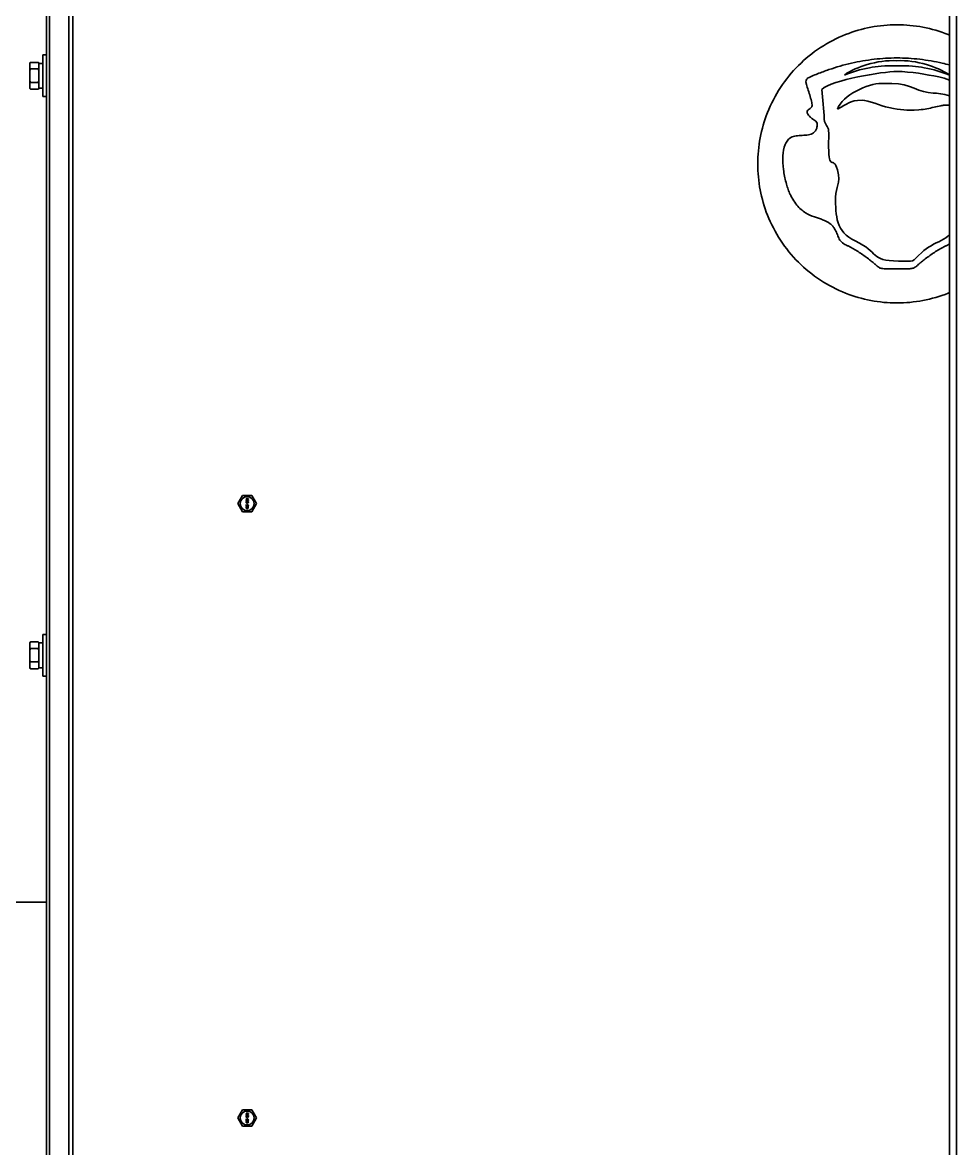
# Model space of a CAD drawing. Header units: millimetres. Extents: x 32496 to 166256, y 3504 to 23939.
# Drawn here: x 41601.9 to 42004.6, y 15483.6 to 15969.3 of the extents above; entities that cross this region are included whole.
import ezdxf

# ---------------------------------------------------------------- set-up
doc = ezdxf.new("R2010")
doc.units = ezdxf.units.MM
doc.layers.get('0').update_dxf_attribs({"lineweight": 35})

msp = doc.modelspace()

# ---------------------------------------------------------------- linework, layer by layer
at = {"linetype": 'Continuous'}
for p, q in [((42001.64, 17717.349), (42001.64, 15208.349)), ((42004.64, 17717.349), (42004.64, 15208.349)), ((41621.94, 15308.349), (41621.94, 17321.349)), ((41623.64, 17321.349), (41623.64, 15308.349)), ((41613.64, 16303.849), (41613.64, 15308.349)), ((41612.24, 15948.994), (41612.24, 16193.73)), ((41610.64, 15955.349), (41610.64, 15937.349)), ((41612.24, 15955.349), (41610.64, 15955.349)), ((41605.04, 15951.822), (41605.311, 15952.093)), ((41605.04, 15940.875), (41605.04, 15951.822)), ((41605.34, 15952.122), (41605.311, 15952.093)), ((41608.74, 15952.122), (41605.34, 15952.122)), ((41608.74, 15952.122), (41608.769, 15952.093)), ((41609.04, 15951.822), (41608.769, 15952.093)), ((41609.04, 15940.875), (41609.04, 15951.822)), ((41610.64, 15951.699), (41609.04, 15951.699)), ((41608.74, 15949.28), (41605.34, 15949.28)), ((41612.24, 15943.73), (41612.24, 15948.994)), ((41605.04, 15940.875), (41605.311, 15940.604)), ((41608.74, 15943.506), (41605.34, 15943.506)), ((41608.74, 15940.575), (41605.34, 15940.575)), ((41609.04, 15940.875), (41608.769, 15940.604)), ((41610.64, 15940.999), (41609.04, 15940.999)), ((41612.24, 15698.994), (41612.24, 15943.73)), ((41976.84, 15943.025), (41972.44, 15943.025)), ((41612.24, 15937.349), (41610.64, 15937.349)), ((41694.772, 15761.789), (41696.792, 15765.289)), ((41696.792, 15758.289), (41694.772, 15761.789)), ((41700.834, 15765.289), (41696.792, 15765.289)), ((41698.313, 15763.764), (41698.313, 15763.889)), ((41698.313, 15763.889), (41699.313, 15763.889)), ((41699.1, 15763.764), (41698.313, 15763.472)), ((41699.1, 15763.764), (41698.313, 15763.764)), ((41698.313, 15763.305), (41698.313, 15763.472)), ((41698.313, 15763.305), (41699.1, 15763.014)), ((41698.313, 15762.889), (41698.313, 15763.014)), ((41698.313, 15763.014), (41699.1, 15763.014)), ((41699.313, 15762.889), (41698.313, 15762.889)), ((41698.335, 15762.493), (41698.313, 15762.389)), ((41698.313, 15762.284), (41698.313, 15762.389)), ((41698.313, 15762.284), (41698.335, 15762.18)), ((41698.313, 15760.597), (41698.313, 15761.347)), ((41698.313, 15761.347), (41698.42, 15761.347)), ((41698.398, 15762.597), (41698.335, 15762.493)), ((41698.335, 15762.18), (41698.398, 15762.076)), ((41698.483, 15762.659), (41698.398, 15762.597)), ((41698.398, 15762.076), (41698.483, 15762.014)), ((41698.42, 15763.389), (41699.313, 15763.701)), ((41699.313, 15763.076), (41698.42, 15763.389)), ((41698.42, 15762.409), (41698.441, 15762.472)), ((41698.42, 15762.409), (41698.42, 15762.264)), ((41698.441, 15762.201), (41698.42, 15762.264)), ((41698.952, 15760.764), (41698.42, 15761.347)), ((41698.42, 15761.18), (41698.42, 15760.597)), ((41698.42, 15761.18), (41698.888, 15760.659)), ((41698.441, 15762.472), (41698.483, 15762.534)), ((41698.483, 15762.139), (41698.441, 15762.201)), ((41698.59, 15762.701), (41698.483, 15762.659)), ((41698.483, 15762.534), (41698.547, 15762.576)), ((41698.547, 15762.097), (41698.483, 15762.139)), ((41698.483, 15762.014), (41698.59, 15761.972)), ((41698.547, 15762.576), (41698.611, 15762.597)), ((41698.611, 15762.076), (41698.547, 15762.097)), ((41698.739, 15762.722), (41698.59, 15762.701)), ((41698.696, 15761.972), (41698.59, 15761.972)), ((41698.675, 15762.597), (41698.611, 15762.597)), ((41698.611, 15762.076), (41698.675, 15762.076)), ((41698.632, 15761.639), (41698.632, 15761.68)), ((41698.632, 15761.68), (41698.781, 15761.68)), ((41698.781, 15761.639), (41698.632, 15761.639)), ((41698.675, 15762.597), (41698.739, 15762.576)), ((41698.739, 15762.097), (41698.675, 15762.076)), ((41698.696, 15761.805), (41698.675, 15761.784)), ((41698.675, 15761.784), (41698.781, 15761.68)), ((41698.781, 15761.639), (41698.675, 15761.534)), ((41698.675, 15761.534), (41698.696, 15761.514)), ((41698.696, 15761.972), (41698.803, 15762.014)), ((41698.824, 15761.68), (41698.696, 15761.805)), ((41698.696, 15761.514), (41698.824, 15761.639)), ((41698.739, 15762.722), (41698.888, 15762.722)), ((41698.739, 15762.576), (41698.781, 15762.534)), ((41698.781, 15762.139), (41698.739, 15762.097)), ((41698.781, 15762.534), (41698.824, 15762.472)), ((41698.824, 15762.201), (41698.781, 15762.139)), ((41698.803, 15762.014), (41698.866, 15762.076)), ((41698.824, 15762.472), (41698.845, 15762.409)), ((41698.845, 15762.264), (41698.824, 15762.201)), ((41698.952, 15761.805), (41698.824, 15761.68)), ((41698.824, 15761.639), (41698.952, 15761.514)), ((41698.93, 15762.493), (41698.845, 15762.618)), ((41698.888, 15762.618), (41698.845, 15762.618)), ((41698.845, 15762.264), (41698.845, 15762.409)), ((41698.866, 15762.076), (41698.93, 15762.18)), ((41698.866, 15761.68), (41698.973, 15761.784)), ((41698.866, 15761.68), (41699.015, 15761.68)), ((41698.973, 15761.534), (41698.866, 15761.639)), ((41699.015, 15761.639), (41698.866, 15761.639)), ((41699.037, 15762.701), (41698.888, 15762.722)), ((41698.888, 15762.618), (41699.015, 15762.597)), ((41698.888, 15760.659), (41698.952, 15760.618)), ((41698.952, 15762.389), (41698.93, 15762.493)), ((41698.93, 15762.18), (41698.952, 15762.284)), ((41698.952, 15762.389), (41698.952, 15762.284)), ((41698.973, 15761.784), (41698.952, 15761.805)), ((41698.952, 15761.514), (41698.973, 15761.534)), ((41699.037, 15760.722), (41698.952, 15760.764)), ((41699.015, 15762.597), (41699.079, 15762.576)), ((41699.015, 15761.68), (41699.015, 15761.639)), ((41699.143, 15762.659), (41699.037, 15762.701)), ((41699.037, 15760.722), (41699.079, 15760.722)), ((41699.079, 15762.576), (41699.143, 15762.534)), ((41699.143, 15762.159), (41699.079, 15762.118)), ((41699.079, 15762.014), (41699.079, 15762.118)), ((41699.079, 15762.014), (41699.143, 15762.034)), ((41699.079, 15761.222), (41699.079, 15761.326)), ((41699.164, 15761.305), (41699.079, 15761.326)), ((41699.079, 15761.222), (41699.143, 15761.18)), ((41699.143, 15760.764), (41699.079, 15760.722)), ((41699.228, 15762.597), (41699.143, 15762.659)), ((41699.143, 15762.534), (41699.186, 15762.472)), ((41699.186, 15762.222), (41699.143, 15762.159)), ((41699.143, 15762.034), (41699.228, 15762.097)), ((41699.143, 15761.18), (41699.186, 15761.118)), ((41699.186, 15760.826), (41699.143, 15760.764)), ((41699.249, 15761.222), (41699.164, 15761.305)), ((41699.164, 15760.618), (41699.249, 15760.701)), ((41699.186, 15762.472), (41699.207, 15762.409)), ((41699.207, 15762.284), (41699.186, 15762.222)), ((41699.186, 15761.118), (41699.207, 15761.014)), ((41699.207, 15760.93), (41699.186, 15760.826)), ((41699.207, 15762.284), (41699.207, 15762.409)), ((41699.207, 15760.93), (41699.207, 15761.014)), ((41699.292, 15762.493), (41699.228, 15762.597)), ((41699.228, 15762.097), (41699.292, 15762.201)), ((41699.292, 15761.139), (41699.249, 15761.222)), ((41699.249, 15760.701), (41699.292, 15760.784)), ((41699.313, 15762.389), (41699.292, 15762.493)), ((41699.292, 15762.201), (41699.313, 15762.305)), ((41699.313, 15760.993), (41699.292, 15761.139)), ((41699.292, 15760.784), (41699.313, 15760.909)), ((41699.313, 15763.889), (41699.313, 15763.701)), ((41699.313, 15763.076), (41699.313, 15762.889)), ((41699.313, 15762.389), (41699.313, 15762.305)), ((41699.313, 15760.993), (41699.313, 15760.909)), ((41700.834, 15765.289), (41702.855, 15761.789)), ((41702.855, 15761.789), (41700.834, 15758.289)), ((41696.792, 15758.289), (41700.834, 15758.289)), ((41698.42, 15760.597), (41698.313, 15760.597)), ((41698.335, 15760.18), (41698.313, 15760.055)), ((41698.313, 15760.055), (41698.335, 15759.93)), ((41698.398, 15760.284), (41698.335, 15760.18)), ((41698.335, 15759.93), (41698.398, 15759.826)), ((41698.462, 15760.347), (41698.398, 15760.284)), ((41698.398, 15759.826), (41698.462, 15759.764)), ((41698.42, 15760.055), (41698.441, 15760.159)), ((41698.441, 15759.951), (41698.42, 15760.055)), ((41698.441, 15760.159), (41698.483, 15760.222)), ((41698.483, 15759.889), (41698.441, 15759.951)), ((41698.547, 15760.389), (41698.462, 15760.347)), ((41698.462, 15759.764), (41698.547, 15759.722)), ((41698.483, 15760.222), (41698.611, 15760.305)), ((41698.611, 15759.805), (41698.483, 15759.889)), ((41698.611, 15760.409), (41698.547, 15760.389)), ((41698.547, 15759.722), (41698.611, 15759.701)), ((41698.717, 15760.43), (41698.611, 15760.409)), ((41698.611, 15760.305), (41698.739, 15760.326)), ((41698.739, 15759.784), (41698.611, 15759.805)), ((41698.611, 15759.701), (41698.717, 15759.68)), ((41698.717, 15760.43), (41698.909, 15760.43)), ((41698.909, 15759.68), (41698.717, 15759.68)), ((41698.888, 15760.326), (41698.739, 15760.326)), ((41698.739, 15759.784), (41698.888, 15759.784)), ((41698.888, 15760.326), (41699.015, 15760.305)), ((41699.015, 15759.805), (41698.888, 15759.784)), ((41699.015, 15760.409), (41698.909, 15760.43)), ((41698.909, 15759.68), (41699.015, 15759.701)), ((41698.952, 15760.618), (41699.037, 15760.597)), ((41699.079, 15760.389), (41699.015, 15760.409)), ((41699.015, 15760.305), (41699.143, 15760.222)), ((41699.143, 15759.889), (41699.015, 15759.805)), ((41699.015, 15759.701), (41699.079, 15759.722)), ((41699.079, 15760.597), (41699.037, 15760.597)), ((41699.079, 15760.597), (41699.164, 15760.618)), ((41699.164, 15760.347), (41699.079, 15760.389)), ((41699.079, 15759.722), (41699.164, 15759.764)), ((41699.143, 15760.222), (41699.186, 15760.159)), ((41699.186, 15759.951), (41699.143, 15759.889)), ((41699.228, 15760.284), (41699.164, 15760.347)), ((41699.164, 15759.764), (41699.228, 15759.826)), ((41699.186, 15760.159), (41699.207, 15760.055)), ((41699.207, 15760.055), (41699.186, 15759.951)), ((41699.292, 15760.18), (41699.228, 15760.284)), ((41699.228, 15759.826), (41699.292, 15759.93)), ((41699.313, 15760.055), (41699.292, 15760.18)), ((41699.292, 15759.93), (41699.313, 15760.055)), ((41610.64, 15705.349), (41610.64, 15687.349)), ((41612.24, 15705.349), (41610.64, 15705.349)), ((41605.04, 15701.822), (41605.311, 15702.093)), ((41605.04, 15690.875), (41605.04, 15701.822)), ((41605.34, 15702.122), (41605.311, 15702.093)), ((41608.74, 15702.122), (41605.34, 15702.122)), ((41608.74, 15699.28), (41605.34, 15699.28)), ((41608.74, 15702.122), (41608.769, 15702.093)), ((41609.04, 15701.822), (41608.769, 15702.093)), ((41609.04, 15690.875), (41609.04, 15701.822)), ((41610.64, 15701.699), (41609.04, 15701.699)), ((41612.24, 15693.73), (41612.24, 15698.994)), ((41608.74, 15693.506), (41605.34, 15693.506)), ((41612.24, 15448.994), (41612.24, 15693.73)), ((41605.04, 15690.875), (41605.311, 15690.604)), ((41608.74, 15690.575), (41605.34, 15690.575)), ((41609.04, 15690.875), (41608.769, 15690.604)), ((41610.64, 15690.999), (41609.04, 15690.999)), ((41612.24, 15687.349), (41610.64, 15687.349)), ((41612.24, 15589.849), (41591.64, 15589.849)), ((41694.771, 15496.789), (41696.792, 15500.289)), ((41700.834, 15500.289), (41696.792, 15500.289)), ((41698.313, 15498.764), (41698.313, 15498.889)), ((41698.313, 15498.889), (41699.313, 15498.889)), ((41699.1, 15498.764), (41698.313, 15498.764)), ((41699.1, 15498.764), (41698.313, 15498.472)), ((41698.313, 15498.305), (41698.313, 15498.472)), ((41698.419, 15498.389), (41699.313, 15498.701)), ((41699.313, 15498.076), (41698.419, 15498.389)), ((41699.313, 15498.889), (41699.313, 15498.701)), ((41700.834, 15500.289), (41702.854, 15496.789)), ((41696.792, 15493.289), (41694.771, 15496.789)), ((41698.313, 15498.305), (41699.1, 15498.014)), ((41698.313, 15497.889), (41698.313, 15498.014)), ((41698.313, 15498.014), (41699.1, 15498.014)), ((41699.313, 15497.889), (41698.313, 15497.889)), ((41698.334, 15497.493), (41698.313, 15497.389)), ((41698.313, 15497.284), (41698.313, 15497.389)), ((41698.313, 15497.284), (41698.334, 15497.18)), ((41698.313, 15495.597), (41698.313, 15496.347)), ((41698.313, 15496.347), (41698.419, 15496.347)), ((41698.419, 15495.597), (41698.313, 15495.597)), ((41698.334, 15495.18), (41698.313, 15495.055)), ((41698.313, 15495.055), (41698.334, 15494.93)), ((41698.398, 15497.597), (41698.334, 15497.493)), ((41698.334, 15497.18), (41698.398, 15497.076)), ((41698.398, 15495.284), (41698.334, 15495.18)), ((41698.334, 15494.93), (41698.398, 15494.826)), ((41698.483, 15497.659), (41698.398, 15497.597)), ((41698.398, 15497.076), (41698.483, 15497.014)), ((41698.462, 15495.347), (41698.398, 15495.284)), ((41698.398, 15494.826), (41698.462, 15494.764)), ((41698.419, 15497.409), (41698.441, 15497.472)), ((41698.419, 15497.409), (41698.419, 15497.264)), ((41698.441, 15497.201), (41698.419, 15497.264)), ((41698.951, 15495.764), (41698.419, 15496.347)), ((41698.419, 15496.18), (41698.419, 15495.597)), ((41698.419, 15496.18), (41698.887, 15495.659)), ((41698.419, 15495.055), (41698.441, 15495.159)), ((41698.441, 15494.951), (41698.419, 15495.055)), ((41698.441, 15497.472), (41698.483, 15497.534)), ((41698.483, 15497.139), (41698.441, 15497.201)), ((41698.441, 15495.159), (41698.483, 15495.222)), ((41698.483, 15494.889), (41698.441, 15494.951)), ((41698.547, 15495.389), (41698.462, 15495.347)), ((41698.462, 15494.764), (41698.547, 15494.722)), ((41698.589, 15497.701), (41698.483, 15497.659)), ((41698.483, 15497.534), (41698.547, 15497.576)), ((41698.547, 15497.097), (41698.483, 15497.139)), ((41698.483, 15497.014), (41698.589, 15496.972)), ((41698.483, 15495.222), (41698.611, 15495.305)), ((41698.611, 15494.805), (41698.483, 15494.889)), ((41698.547, 15497.576), (41698.611, 15497.597)), ((41698.611, 15497.076), (41698.547, 15497.097)), ((41698.611, 15495.409), (41698.547, 15495.389)), ((41698.547, 15494.722), (41698.611, 15494.701)), ((41698.738, 15497.722), (41698.589, 15497.701)), ((41698.696, 15496.972), (41698.589, 15496.972)), ((41698.675, 15497.597), (41698.611, 15497.597)), ((41698.611, 15497.076), (41698.675, 15497.076)), ((41698.717, 15495.43), (41698.611, 15495.409)), ((41698.611, 15495.305), (41698.738, 15495.326)), ((41698.738, 15494.784), (41698.611, 15494.805)), ((41698.611, 15494.701), (41698.717, 15494.68)), ((41698.632, 15496.639), (41698.632, 15496.68)), ((41698.632, 15496.68), (41698.781, 15496.68)), ((41698.781, 15496.639), (41698.632, 15496.639)), ((41698.675, 15497.597), (41698.738, 15497.576)), ((41698.738, 15497.097), (41698.675, 15497.076)), ((41698.696, 15496.805), (41698.675, 15496.784)), ((41698.675, 15496.784), (41698.781, 15496.68)), ((41698.781, 15496.639), (41698.675, 15496.534)), ((41698.675, 15496.534), (41698.696, 15496.514)), ((41698.696, 15496.972), (41698.802, 15497.014)), ((41698.823, 15496.68), (41698.696, 15496.805)), ((41698.696, 15496.514), (41698.823, 15496.639)), ((41698.717, 15495.43), (41698.909, 15495.43)), ((41698.909, 15494.68), (41698.717, 15494.68)), ((41698.738, 15497.722), (41698.887, 15497.722)), ((41698.738, 15497.576), (41698.781, 15497.534)), ((41698.781, 15497.139), (41698.738, 15497.097)), ((41698.887, 15495.326), (41698.738, 15495.326)), ((41698.738, 15494.784), (41698.887, 15494.784)), ((41698.781, 15497.534), (41698.823, 15497.472)), ((41698.823, 15497.201), (41698.781, 15497.139)), ((41698.802, 15497.014), (41698.866, 15497.076)), ((41698.823, 15497.472), (41698.845, 15497.409)), ((41698.845, 15497.264), (41698.823, 15497.201)), ((41698.951, 15496.805), (41698.823, 15496.68)), ((41698.823, 15496.639), (41698.951, 15496.514)), ((41698.93, 15497.493), (41698.845, 15497.618)), ((41698.887, 15497.618), (41698.845, 15497.618)), ((41698.845, 15497.264), (41698.845, 15497.409)), ((41698.866, 15497.076), (41698.93, 15497.18)), ((41698.866, 15496.68), (41698.972, 15496.784)), ((41698.866, 15496.68), (41699.015, 15496.68)), ((41698.972, 15496.534), (41698.866, 15496.639)), ((41699.015, 15496.639), (41698.866, 15496.639)), ((41699.036, 15497.701), (41698.887, 15497.722)), ((41698.887, 15497.618), (41699.015, 15497.597)), ((41698.887, 15495.659), (41698.951, 15495.618)), ((41698.887, 15495.326), (41699.015, 15495.305)), ((41699.015, 15494.805), (41698.887, 15494.784)), ((41699.015, 15495.409), (41698.909, 15495.43)), ((41698.909, 15494.68), (41699.015, 15494.701)), ((41698.951, 15497.389), (41698.93, 15497.493)), ((41698.93, 15497.18), (41698.951, 15497.284)), ((41698.951, 15497.389), (41698.951, 15497.284)), ((41698.972, 15496.784), (41698.951, 15496.805)), ((41698.951, 15496.514), (41698.972, 15496.534)), ((41699.036, 15495.722), (41698.951, 15495.764)), ((41698.951, 15495.618), (41699.036, 15495.597)), ((41699.015, 15497.597), (41699.079, 15497.576)), ((41699.015, 15496.68), (41699.015, 15496.639)), ((41699.079, 15495.389), (41699.015, 15495.409)), ((41699.015, 15495.305), (41699.143, 15495.222)), ((41699.143, 15494.889), (41699.015, 15494.805)), ((41699.015, 15494.701), (41699.079, 15494.722)), ((41699.143, 15497.659), (41699.036, 15497.701)), ((41699.036, 15495.722), (41699.079, 15495.722)), ((41699.079, 15495.597), (41699.036, 15495.597)), ((41699.079, 15497.576), (41699.143, 15497.534)), ((41699.143, 15497.159), (41699.079, 15497.118)), ((41699.079, 15497.014), (41699.079, 15497.118)), ((41699.079, 15497.014), (41699.143, 15497.034)), ((41699.079, 15496.222), (41699.079, 15496.326)), ((41699.164, 15496.305), (41699.079, 15496.326)), ((41699.079, 15496.222), (41699.143, 15496.18)), ((41699.143, 15495.764), (41699.079, 15495.722)), ((41699.079, 15495.597), (41699.164, 15495.618)), ((41699.164, 15495.347), (41699.079, 15495.389)), ((41699.079, 15494.722), (41699.164, 15494.764)), ((41699.228, 15497.597), (41699.143, 15497.659)), ((41699.143, 15497.534), (41699.185, 15497.472)), ((41699.185, 15497.222), (41699.143, 15497.159)), ((41699.143, 15497.034), (41699.228, 15497.097)), ((41699.143, 15496.18), (41699.185, 15496.118)), ((41699.185, 15495.826), (41699.143, 15495.764)), ((41699.143, 15495.222), (41699.185, 15495.159)), ((41699.185, 15494.951), (41699.143, 15494.889)), ((41699.249, 15496.222), (41699.164, 15496.305)), ((41699.164, 15495.618), (41699.249, 15495.701)), ((41699.228, 15495.284), (41699.164, 15495.347)), ((41699.164, 15494.764), (41699.228, 15494.826)), ((41699.185, 15497.472), (41699.206, 15497.409)), ((41699.206, 15497.284), (41699.185, 15497.222)), ((41699.185, 15496.118), (41699.206, 15496.014)), ((41699.206, 15495.93), (41699.185, 15495.826)), ((41699.185, 15495.159), (41699.206, 15495.055)), ((41699.206, 15495.055), (41699.185, 15494.951)), ((41699.206, 15497.284), (41699.206, 15497.409)), ((41699.206, 15495.93), (41699.206, 15496.014)), ((41699.292, 15497.493), (41699.228, 15497.597)), ((41699.228, 15497.097), (41699.292, 15497.201)), ((41699.292, 15495.18), (41699.228, 15495.284)), ((41699.228, 15494.826), (41699.292, 15494.93)), ((41699.292, 15496.139), (41699.249, 15496.222)), ((41699.249, 15495.701), (41699.292, 15495.784)), ((41699.313, 15497.389), (41699.292, 15497.493)), ((41699.292, 15497.201), (41699.313, 15497.305)), ((41699.313, 15495.993), (41699.292, 15496.139)), ((41699.292, 15495.784), (41699.313, 15495.909)), ((41699.313, 15495.055), (41699.292, 15495.18)), ((41699.292, 15494.93), (41699.313, 15495.055)), ((41699.313, 15498.076), (41699.313, 15497.889)), ((41699.313, 15497.389), (41699.313, 15497.305)), ((41699.313, 15495.993), (41699.313, 15495.909)), ((41702.854, 15496.789), (41700.834, 15493.289)), ((41696.792, 15493.289), (41700.834, 15493.289))]:
    msp.add_line(p, q, dxfattribs=at)
for centre in [(41698.813, 15761.789), (41698.813, 15496.789)]:
    msp.add_circle(centre, 3, dxfattribs=at)
for centre, radius, start, end in [((41607.854, 15943.165), 3.606, 218.71028, 219.13391), ((41609.177, 15944.355), 5.386, 224.12457, 224.56524), ((41604.904, 15944.354), 5.384, 315.43477, 315.87545), ((41606.225, 15943.166), 3.607, 320.8641, 321.28972), ((41607.854, 15693.165), 3.606, 218.71028, 219.13391), ((41609.177, 15694.355), 5.386, 224.12457, 224.56524), ((41604.904, 15694.354), 5.384, 315.43477, 315.87545), ((41606.225, 15693.166), 3.607, 320.8641, 321.28972)]:
    msp.add_arc(centre, radius, start, end, dxfattribs=at)
for points, knots in [([(42001.649, 15963.885), (42001.442, 15963.97), (41994.241, 15966.869), (41978.94, 15969.786), (41955.696, 15965.355), (41935.317, 15951.972), (41921.935, 15931.595), (41918.94, 15915.89), (41918.94, 15908.352)], [0, 0, 0, 0, 0.0057192, 0.1981669, 0.3906019, 0.5990933, 0.8075938, 1, 1, 1, 1]), ([(41605.311, 15952.093), (41605.286, 15952.069), (41605.193, 15951.973), (41605.103, 15951.874), (41605.04, 15951.797)], [0, 0, 0, 0, 0.2550625, 1, 1, 1, 1]), ([(41608.769, 15952.093), (41608.793, 15952.069), (41608.887, 15951.973), (41608.976, 15951.874), (41609.04, 15951.797)], [0, 0, 0, 0, 0.2550615, 1, 1, 1, 1]), ([(41944.39, 15923.756), (41944.469, 15924.042), (41944.578, 15924.558), (41944.633, 15925.446), (41944.386, 15926.35), (41943.623, 15927.068), (41942.694, 15927.641), (41941.966, 15928.163), (41941.443, 15928.678), (41941.017, 15929.14), (41940.592, 15929.706), (41940.31, 15930.338), (41940.263, 15931.047), (41940.732, 15931.739), (41941.412, 15932.19), (41942.02, 15932.594), (41942.27, 15932.91), (41942.385, 15933.268), (41942.373, 15933.986), (41942.217, 15934.93), (41941.641, 15937.355), (41940.679, 15940.14), (41940.002, 15942.444), (41939.816, 15943.138), (41939.744, 15943.532), (41939.708, 15944.001), (41939.876, 15944.685), (41940.476, 15945.369), (41941.18, 15945.69), (41942.736, 15946.366), (41945.502, 15947.511), (41951.185, 15949.626), (41959.284, 15951.947), (41969.028, 15953.639), (41979.059, 15954.223), (41988.797, 15953.641), (41996.365, 15952.333), (42000.599, 15951.286), (42001.64, 15951.01)], [0, 0, 0, 0, 0.0097404, 0.0173279, 0.0291424, 0.0399096, 0.0516195, 0.0648266, 0.0694575, 0.0755828, 0.0853944, 0.0926157, 0.0982211, 0.1082724, 0.1188347, 0.1273854, 0.1292491, 0.1320556, 0.140107, 0.1516296, 0.1655902, 0.2256161, 0.2391864, 0.2487172, 0.2500729, 0.2528643, 0.2647345, 0.2735368, 0.2828139, 0.2982089, 0.3287709, 0.3890298, 0.5067657, 0.6216395, 0.7336992, 0.8481024, 0.9625056, 1, 1, 1, 1]), ([(41978.94, 15952.83), (41974.529, 15953.044), (41966.852, 15951.884), (41959.194, 15948.7), (41956.315, 15946.669)], [0, 0, 0, 0, 0.5469456, 1, 1, 1, 1]), ([(41956.315, 15946.669), (41960.018, 15948.064), (41964.867, 15949.73), (41973.773, 15950.744), (41978.94, 15950.658)], [0, 0, 0, 0, 0.5923883, 1, 1, 1, 1]), ([(42001.564, 15946.669), (41998.686, 15948.7), (41991.028, 15951.884), (41983.35, 15953.044), (41978.94, 15952.83)], [0, 0, 0, 0, 0.4530544, 1, 1, 1, 1]), ([(41978.94, 15950.658), (41984.107, 15950.744), (41993.012, 15949.73), (41997.862, 15948.064), (42001.564, 15946.669)], [0, 0, 0, 0, 0.4076117, 1, 1, 1, 1]), ([(41605.04, 15949.605), (41605.063, 15949.577), (41605.158, 15949.465), (41605.26, 15949.358), (41605.34, 15949.28)], [0, 0, 0, 0, 0.2444076, 1, 1, 1, 1]), ([(41609.04, 15949.605), (41609.017, 15949.577), (41608.921, 15949.465), (41608.819, 15949.358), (41608.74, 15949.28)], [0, 0, 0, 0, 0.2444076, 1, 1, 1, 1]), ([(41605.34, 15943.506), (41605.313, 15943.479), (41605.209, 15943.371), (41605.11, 15943.259), (41605.04, 15943.171)], [0, 0, 0, 0, 0.2552115, 1, 1, 1, 1]), ([(41605.057, 15940.89), (41605.076, 15940.865), (41605.158, 15940.768), (41605.244, 15940.674), (41605.311, 15940.605)], [0, 0, 0, 0, 0.2454956, 1, 1, 1, 1]), ([(41608.74, 15943.506), (41608.767, 15943.479), (41608.871, 15943.371), (41608.97, 15943.259), (41609.04, 15943.171)], [0, 0, 0, 0, 0.2552107, 1, 1, 1, 1]), ([(41609.023, 15940.889), (41609.003, 15940.865), (41608.922, 15940.768), (41608.836, 15940.674), (41608.769, 15940.605)], [0, 0, 0, 0, 0.2454974, 1, 1, 1, 1]), ([(42001.64, 15933.729), (42001.469, 15933.734), (42000.763, 15933.745), (41999.462, 15933.68), (41997.428, 15933.391), (41994.98, 15932.804), (41991.966, 15932.052), (41989.702, 15931.73), (41988.46, 15931.668)], [0, 0, 0, 0, 0.0395171, 0.1595775, 0.2796378, 0.5197586, 0.7598793, 1, 1, 1, 1]), ([(41978.94, 15863.031), (41977.542, 15863.065), (41975.688, 15863.053), (41973.536, 15863.093), (41972.232, 15863.197), (41971.319, 15863.534), (41970.433, 15864.266), (41969.635, 15864.987), (41968.533, 15865.943), (41967.039, 15867.131), (41964.585, 15868.937), (41961.94, 15870.727), (41959.543, 15872.118), (41958.346, 15872.727), (41957.672, 15873.046), (41956.535, 15873.524), (41955.009, 15874.46), (41953.807, 15876.343), (41953.079, 15878.42), (41952.315, 15880.084), (41951.255, 15881.513), (41949.663, 15883.084), (41947.512, 15884.1), (41945.154, 15884.865), (41942.617, 15885.678), (41939.252, 15887.143), (41936.161, 15889.939), (41934.274, 15892.689), (41933.286, 15894.478), (41932.529, 15896.04), (41931.829, 15897.916), (41930.829, 15901.267), (41929.907, 15905.947), (41929.565, 15911.464), (41930.241, 15915.935), (41931.612, 15918.361), (41932.479, 15919.238), (41932.962, 15919.607), (41933.826, 15920.15), (41935.613, 15920.518), (41938.112, 15920.614), (41941.739, 15920.86), (41943.887, 15921.937), (41944.39, 15923.756)], [0, 0, 0, 0, 0.0430302, 0.0567818, 0.0666958, 0.0823154, 0.0904002, 0.1009961, 0.1154018, 0.1349, 0.1593931, 0.208526, 0.2326747, 0.244095, 0.2495788, 0.2554593, 0.2818395, 0.3031654, 0.3241714, 0.3480063, 0.3613742, 0.3779519, 0.4159292, 0.4347621, 0.4544304, 0.4978923, 0.5501559, 0.5824568, 0.6008229, 0.6131423, 0.6359804, 0.6625614, 0.7213324, 0.7802714, 0.8311957, 0.8529315, 0.8632749, 0.8683882, 0.8711534, 0.8939687, 0.9208302, 0.9476916, 1, 1, 1, 1]), ([(41918.94, 15908.352), (41918.939, 15900.813), (41921.933, 15885.106), (41935.316, 15864.726), (41955.695, 15851.343), (41978.939, 15846.912), (41994.241, 15849.828), (42001.442, 15852.728), (42001.649, 15852.813)], [0, 0, 0, 0, 0.1924549, 0.4009348, 0.6094237, 0.8018516, 0.9942719, 1, 1, 1, 1]), ([(42001.645, 15873.747), (42001.351, 15873.57), (42000.872, 15873.322), (42000.213, 15873.045), (41999.538, 15872.727), (41998.341, 15872.118), (41995.943, 15870.727), (41993.298, 15868.937), (41990.844, 15867.131), (41989.349, 15865.944), (41988.246, 15864.987), (41987.448, 15864.266), (41986.561, 15863.534), (41985.648, 15863.196), (41984.344, 15863.093), (41982.192, 15863.052), (41980.338, 15863.065), (41978.94, 15863.031)], [0, 0, 0, 0, 0.0393378, 0.0614919, 0.0820949, 0.1250217, 0.2158029, 0.4005316, 0.4925545, 0.5659126, 0.6201099, 0.6599883, 0.690401, 0.7491517, 0.7864354, 0.8381514, 1, 1, 1, 1]), ([(41605.311, 15702.093), (41605.286, 15702.069), (41605.193, 15701.973), (41605.103, 15701.874), (41605.04, 15701.797)], [0, 0, 0, 0, 0.2550625, 1, 1, 1, 1]), ([(41605.04, 15699.605), (41605.063, 15699.577), (41605.158, 15699.465), (41605.26, 15699.358), (41605.34, 15699.28)], [0, 0, 0, 0, 0.2444076, 1, 1, 1, 1]), ([(41609.04, 15699.605), (41609.017, 15699.577), (41608.921, 15699.465), (41608.819, 15699.358), (41608.74, 15699.28)], [0, 0, 0, 0, 0.2444076, 1, 1, 1, 1]), ([(41608.769, 15702.093), (41608.793, 15702.069), (41608.887, 15701.973), (41608.976, 15701.874), (41609.04, 15701.797)], [0, 0, 0, 0, 0.2550615, 1, 1, 1, 1]), ([(41605.34, 15693.506), (41605.313, 15693.479), (41605.209, 15693.371), (41605.11, 15693.259), (41605.04, 15693.171)], [0, 0, 0, 0, 0.2552115, 1, 1, 1, 1]), ([(41608.74, 15693.506), (41608.767, 15693.479), (41608.871, 15693.371), (41608.97, 15693.259), (41609.04, 15693.171)], [0, 0, 0, 0, 0.2552107, 1, 1, 1, 1]), ([(41605.057, 15690.89), (41605.076, 15690.865), (41605.158, 15690.768), (41605.244, 15690.674), (41605.311, 15690.605)], [0, 0, 0, 0, 0.2454956, 1, 1, 1, 1]), ([(41609.023, 15690.889), (41609.003, 15690.865), (41608.922, 15690.768), (41608.836, 15690.674), (41608.769, 15690.605)], [0, 0, 0, 0, 0.2454974, 1, 1, 1, 1])]:
    msp.add_open_spline(points, degree=3, knots=knots, dxfattribs=at)
for points in [[(41605.34, 15949.28), (41605.232, 15949.064), (41605.131, 15948.844), (41605.04, 15948.62)], [(41608.74, 15949.28), (41608.848, 15949.064), (41608.949, 15948.844), (41609.04, 15948.62)], [(41978.92, 15948.185), (41972.763, 15948.185), (41950.849, 15944.53), (41946.63, 15940.487)], [(41996.99, 15945.867), (41991.563, 15946.924), (41985.102, 15948.186), (41978.92, 15948.185)], [(42001.64, 15944.51), (42000.136, 15945.069), (41998.583, 15945.556), (41996.99, 15945.867)], [(41605.04, 15944.166), (41605.131, 15943.942), (41605.232, 15943.722), (41605.34, 15943.506)], [(41609.04, 15944.166), (41608.949, 15943.942), (41608.848, 15943.722), (41608.74, 15943.506)], [(41946.63, 15940.487), (41946.919, 15936.154), (41947.398, 15931.956), (41947.66, 15927.56)], [(41953.33, 15931.93), (41955.524, 15938.056), (41966.177, 15943.024), (41972.44, 15943.025)], [(41976.84, 15943.025), (41984.804, 15943.025), (41988.443, 15938.854), (41994.66, 15938.895)], [(41963.92, 15935.805), (41958.126, 15935.762), (41957.913, 15934.2), (41953.33, 15931.93)], [(41975.47, 15932.634), (41971.927, 15933.312), (41966.632, 15935.825), (41963.92, 15935.805)], [(41994.66, 15938.895), (41996.27, 15938.906), (41999.025, 15938.52), (42001.643, 15937.689)], [(41988.46, 15931.668), (41982.531, 15931.368), (41981.199, 15931.539), (41975.47, 15932.634)], [(41947.66, 15927.56), (41947.815, 15924.95), (41949.348, 15924.843), (41949.53, 15922.463)], [(41949.53, 15922.463), (41949.67, 15920.626), (41949.439, 15917.768), (41949.48, 15915.708)], [(41949.48, 15915.708), (41949.694, 15904.905), (41951.494, 15912.197), (41953.28, 15905.822)], [(41953.28, 15905.822), (41955.084, 15899.38), (41952.465, 15898.675), (41952.51, 15894.041)], [(41952.51, 15894.041), (41952.588, 15885.911), (41952.541, 15878.944), (41961.01, 15875.094)], [(41998.1, 15875.336), (41999.492, 15876.021), (42000.664, 15876.87), (42001.646, 15877.847)], [(41961.01, 15875.094), (41971.608, 15870.277), (41966.985, 15866.483), (41979.68, 15866.411)], [(41989.66, 15870.094), (41992.125, 15872.406), (41995.1, 15873.861), (41998.1, 15875.336)], [(41979.68, 15866.411), (41987.088, 15866.369), (41984.92, 15865.65), (41989.66, 15870.094)], [(41605.34, 15699.28), (41605.232, 15699.064), (41605.131, 15698.844), (41605.04, 15698.62)], [(41608.74, 15699.28), (41608.848, 15699.064), (41608.949, 15698.844), (41609.04, 15698.62)], [(41605.04, 15694.166), (41605.131, 15693.942), (41605.232, 15693.722), (41605.34, 15693.506)], [(41609.04, 15694.166), (41608.949, 15693.942), (41608.848, 15693.722), (41608.74, 15693.506)]]:
    msp.add_open_spline(points, degree=3, dxfattribs=at)

doc.saveas('drawing.dxf')
